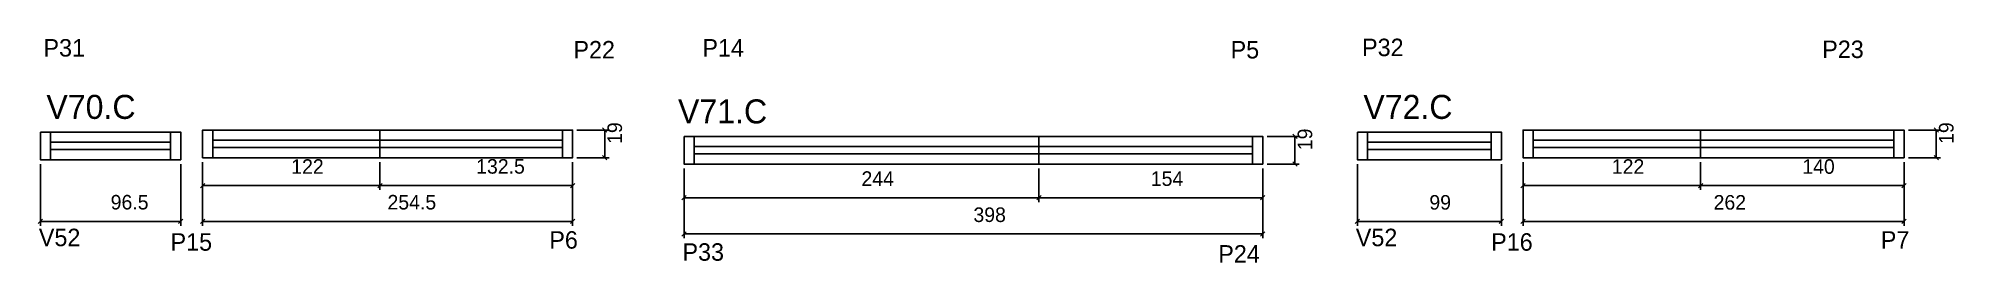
# Model space of a CAD drawing. Header units: metres. Extents: x 4103 to 5421, y -1152 to -998.
import ezdxf

# ---------------------------------------------------------------- set-up
doc = ezdxf.new("R2010")
doc.units = ezdxf.units.M
for name, color, linetype in [('5', 7, 'Continuous'), ('COTA', 7, 'Continuous'), ('NOMENCLATURA', 7, 'Continuous'), ('Painéis', 7, 'Continuous'), ('SARR_2.2x7', 7, 'Continuous')]:
    doc.layers.add(name, color=color, linetype=linetype)

msp = doc.modelspace()

# ---------------------------------------------------------------- linework, layer by layer
at = {"layer": 'COTA', "color": 4, "lineweight": 25}
for p, q in [((4473.7, -1061.1), (4495.8, -1061.1)), ((4492.8, -1080.1), (4492.8, -1061.1)), ((4948.4, -1065.4), (4970.5, -1065.4)), ((4967.5, -1084.4), (4967.5, -1065.4)), ((5389.5, -1061.1), (5411.6, -1061.1)), ((5408.6, -1080.1), (5408.6, -1061.1)), ((4473.7, -1080.1), (4495.8, -1080.1)), ((5389.5, -1080.1), (5411.6, -1080.1)), ((4104.7, -1084.4), (4104.7, -1126.8)), ((4201.2, -1084.4), (4201.2, -1126.8)), ((4216.2, -1083.1), (4216.2, -1102.2)), ((4216.2, -1083.1), (4216.2, -1126.8)), ((4338.2, -1083.1), (4338.2, -1102.2)), ((4338.2, -1083.1), (4338.2, -1102.2)), ((4470.7, -1083.1), (4470.7, -1102.2)), ((4470.7, -1083.1), (4470.7, -1126.8)), ((4547.4, -1087.4), (4547.4, -1135.4)), ((4945.4, -1087.4), (4945.4, -1135.4)), ((4948.4, -1084.4), (4970.5, -1084.4)), ((5010.5, -1084.4), (5010.5, -1126.8)), ((5109.5, -1084.4), (5109.5, -1126.8)), ((5124.5, -1083.1), (5124.5, -1102.2)), ((5124.5, -1083.1), (5124.5, -1126.8)), ((5246.5, -1083.1), (5246.5, -1102.2)), ((5246.5, -1083.1), (5246.5, -1102.2)), ((5386.5, -1083.1), (5386.5, -1102.2)), ((5386.5, -1083.1), (5386.5, -1126.8)), ((4216.2, -1099.2), (4338.2, -1099.2)), ((4338.2, -1099.2), (4470.7, -1099.2)), ((5124.5, -1099.2), (5246.5, -1099.2)), ((5246.5, -1099.2), (5386.5, -1099.2)), ((4104.7, -1123.8), (4201.2, -1123.8)), ((4216.2, -1123.8), (4470.7, -1123.8)), ((4547.4, -1132.4), (4945.4, -1132.4)), ((5010.5, -1123.8), (5109.5, -1123.8)), ((5124.5, -1123.8), (5386.5, -1123.8))]:
    msp.add_line(p, q, dxfattribs=at)
at = {"layer": 'COTA', "color": 0, "lineweight": 25}
for p, q in [((4494.3, -1062.6), (4491.3, -1059.6)), ((4969, -1066.9), (4966, -1063.9)), ((5410.1, -1062.6), (5407.1, -1059.6)), ((4491.3, -1078.6), (4494.3, -1081.6)), ((5407.1, -1078.6), (5410.1, -1081.6)), ((4966, -1082.9), (4969, -1085.9)), ((4217.7, -1097.7), (4214.7, -1100.7)), ((4336.7, -1100.7), (4339.7, -1097.7)), ((4339.7, -1097.7), (4336.7, -1100.7)), ((4469.2, -1100.7), (4472.2, -1097.7)), ((5126, -1097.7), (5123, -1100.7)), ((5245, -1100.7), (5248, -1097.7)), ((5248, -1097.7), (5245, -1100.7)), ((5385, -1100.7), (5388, -1097.7)), ((4106.2, -1122.3), (4103.2, -1125.3)), ((4199.7, -1125.3), (4202.7, -1122.3)), ((4217.7, -1122.3), (4214.7, -1125.3)), ((4469.2, -1125.3), (4472.2, -1122.3)), ((4548.9, -1130.9), (4545.9, -1133.9)), ((4943.9, -1133.9), (4946.9, -1130.9)), ((5012, -1122.3), (5009, -1125.3)), ((5108, -1125.3), (5111, -1122.3)), ((5126, -1122.3), (5123, -1125.3)), ((5385, -1125.3), (5388, -1122.3))]:
    msp.add_line(p, q, dxfattribs=at)
at = {"layer": 'Painéis', "color": 200, "lineweight": 25}
msp.add_line((4791.4, -1084.4), (4791.4, -1065.4), dxfattribs=at)
at = {"layer": 'Painéis', "color": 4, "lineweight": 25}
for p, q in [((4547.4, -1087.4), (4547.4, -1110.5)), ((4791.4, -1087.4), (4791.4, -1110.5)), ((4791.4, -1087.4), (4791.4, -1110.5)), ((4945.4, -1087.4), (4945.4, -1110.5)), ((4547.4, -1107.5), (4791.4, -1107.5)), ((4791.4, -1107.5), (4945.4, -1107.5))]:
    msp.add_line(p, q, dxfattribs=at)
at = {"layer": 'Painéis', "color": 0, "lineweight": 25}
for p, q in [((4548.9, -1106), (4545.9, -1109)), ((4789.9, -1109), (4792.9, -1106)), ((4792.9, -1106), (4789.9, -1109)), ((4943.9, -1109), (4946.9, -1106))]:
    msp.add_line(p, q, dxfattribs=at)
at = {"layer": 'Painéis', "color": 200, "lineweight": 25}
for points in [[(4104.7, -1062.4), (4104.7, -1081.4), (4201.2, -1081.4), (4201.2, -1062.4), (4104.7, -1062.4)], [(4547.4, -1065.4), (4547.4, -1084.4), (4945.4, -1084.4), (4945.4, -1065.4), (4547.4, -1065.4)], [(5010.5, -1062.4), (5010.5, -1081.4), (5109.5, -1081.4), (5109.5, -1062.4), (5010.5, -1062.4)]]:
    msp.add_lwpolyline(points, dxfattribs=at)
for points in [[(4338.2, -1080.1), (4216.2, -1080.1), (4216.2, -1061.1), (4338.2, -1061.1)], [(4338.2, -1061.1), (4470.7, -1061.1), (4470.7, -1080.1), (4338.2, -1080.1)], [(5246.5, -1080.1), (5124.5, -1080.1), (5124.5, -1061.1), (5246.5, -1061.1)], [(5246.5, -1061.1), (5386.5, -1061.1), (5386.5, -1080.1), (5246.5, -1080.1)]]:
    msp.add_lwpolyline(points, close=True, dxfattribs=at)
at = {"layer": 'SARR_2.2x7', "color": 40, "lineweight": 25}
for p, q in [((4111.7, -1062.4), (4111.7, -1081.4)), ((4194.2, -1062.4), (4194.2, -1081.4)), ((4223.2, -1061.1), (4223.2, -1080.1)), ((4463.7, -1061.1), (4463.7, -1080.1)), ((4554.4, -1065.4), (4554.4, -1084.4)), ((4938.4, -1065.4), (4938.4, -1084.4)), ((5017.5, -1062.4), (5017.5, -1081.4)), ((5102.5, -1062.4), (5102.5, -1081.4)), ((5131.5, -1061.1), (5131.5, -1080.1)), ((5379.5, -1061.1), (5379.5, -1080.1)), ((4194.2, -1069.4), (4111.7, -1069.4)), ((4111.7, -1074.4), (4194.2, -1074.4)), ((4338.2, -1068.1), (4223.2, -1068.1)), ((4223.2, -1073.1), (4338.2, -1073.1)), ((4463.7, -1068.1), (4338.2, -1068.1)), ((4338.2, -1073.1), (4463.7, -1073.1)), ((4791.4, -1072.4), (4554.4, -1072.4)), ((4554.4, -1077.4), (4791.4, -1077.4)), ((4938.4, -1072.4), (4791.4, -1072.4)), ((4791.4, -1077.4), (4938.4, -1077.4)), ((5102.5, -1069.4), (5017.5, -1069.4)), ((5017.5, -1074.4), (5102.5, -1074.4)), ((5246.5, -1068.1), (5131.5, -1068.1)), ((5131.5, -1073.1), (5246.5, -1073.1)), ((5379.5, -1068.1), (5246.5, -1068.1)), ((5246.5, -1073.1), (5379.5, -1073.1))]:
    msp.add_line(p, q, dxfattribs=at)

# ---------------------------------------------------------------- texts
at = {"layer": '5', "color": 5, "lineweight": 25}
for s, p in [('P31', (4106.8, -1010.6)), ('P22', (4471.3, -1011.9)), ('P14', (4560, -1010.6)), ('P5', (4923.3, -1011.9)), ('P32', (5013.7, -1010.3)), ('P23', (5330.2, -1011.6)), ('V52', (4103.6, -1140.8)), ('P15', (4194.2, -1143.9)), ('P6', (4454.7, -1142.5)), ('V52', (5009.4, -1140.8)), ('P16', (5102.5, -1143.9)), ('P7', (5370.5, -1142.5)), ('P33', (4546.3, -1150.8)), ('P24', (4914.8, -1152.1))]:
    msp.add_text(s, height=12, rotation=360, dxfattribs=at).set_placement(p)
at = {"layer": 'COTA', "color": 240, "lineweight": 25}
for p in [(4504.7, -1070.6), (4979.4, -1074.9), (5420.5, -1070.6)]:
    msp.add_text('19', height=10, rotation=90, dxfattribs=at).set_placement(p)
for s, p in [('122', (4277.2, -1091.1)), ('132.5', (4404.4, -1091)), ('122', (5185.5, -1091.1)), ('140', (5316.5, -1091.1)), ('96.5', (4153, -1115.6)), ('254.5', (4343.4, -1115.6)), ('99', (5060, -1115.7)), ('262', (5255.5, -1115.7)), ('398', (4746.4, -1124.2))]:
    msp.add_text(s, height=10, dxfattribs=at).set_placement(p)
at = {"layer": 'NOMENCLATURA', "color": 7, "lineweight": 25}
for s, p in [('V70.C', (4108.8, -1053.4)), ('V71.C', (4543.2, -1056.5)), ('V72.C', (5014.6, -1053.4))]:
    msp.add_text(s, height=16.5, dxfattribs=at).set_placement(p)
at = {"layer": 'Painéis', "color": 240, "lineweight": 25}
for s, p in [('244', (4669.4, -1099.4)), ('154', (4868.4, -1099.4))]:
    msp.add_text(s, height=10, dxfattribs=at).set_placement(p)

doc.saveas('drawing.dxf')
